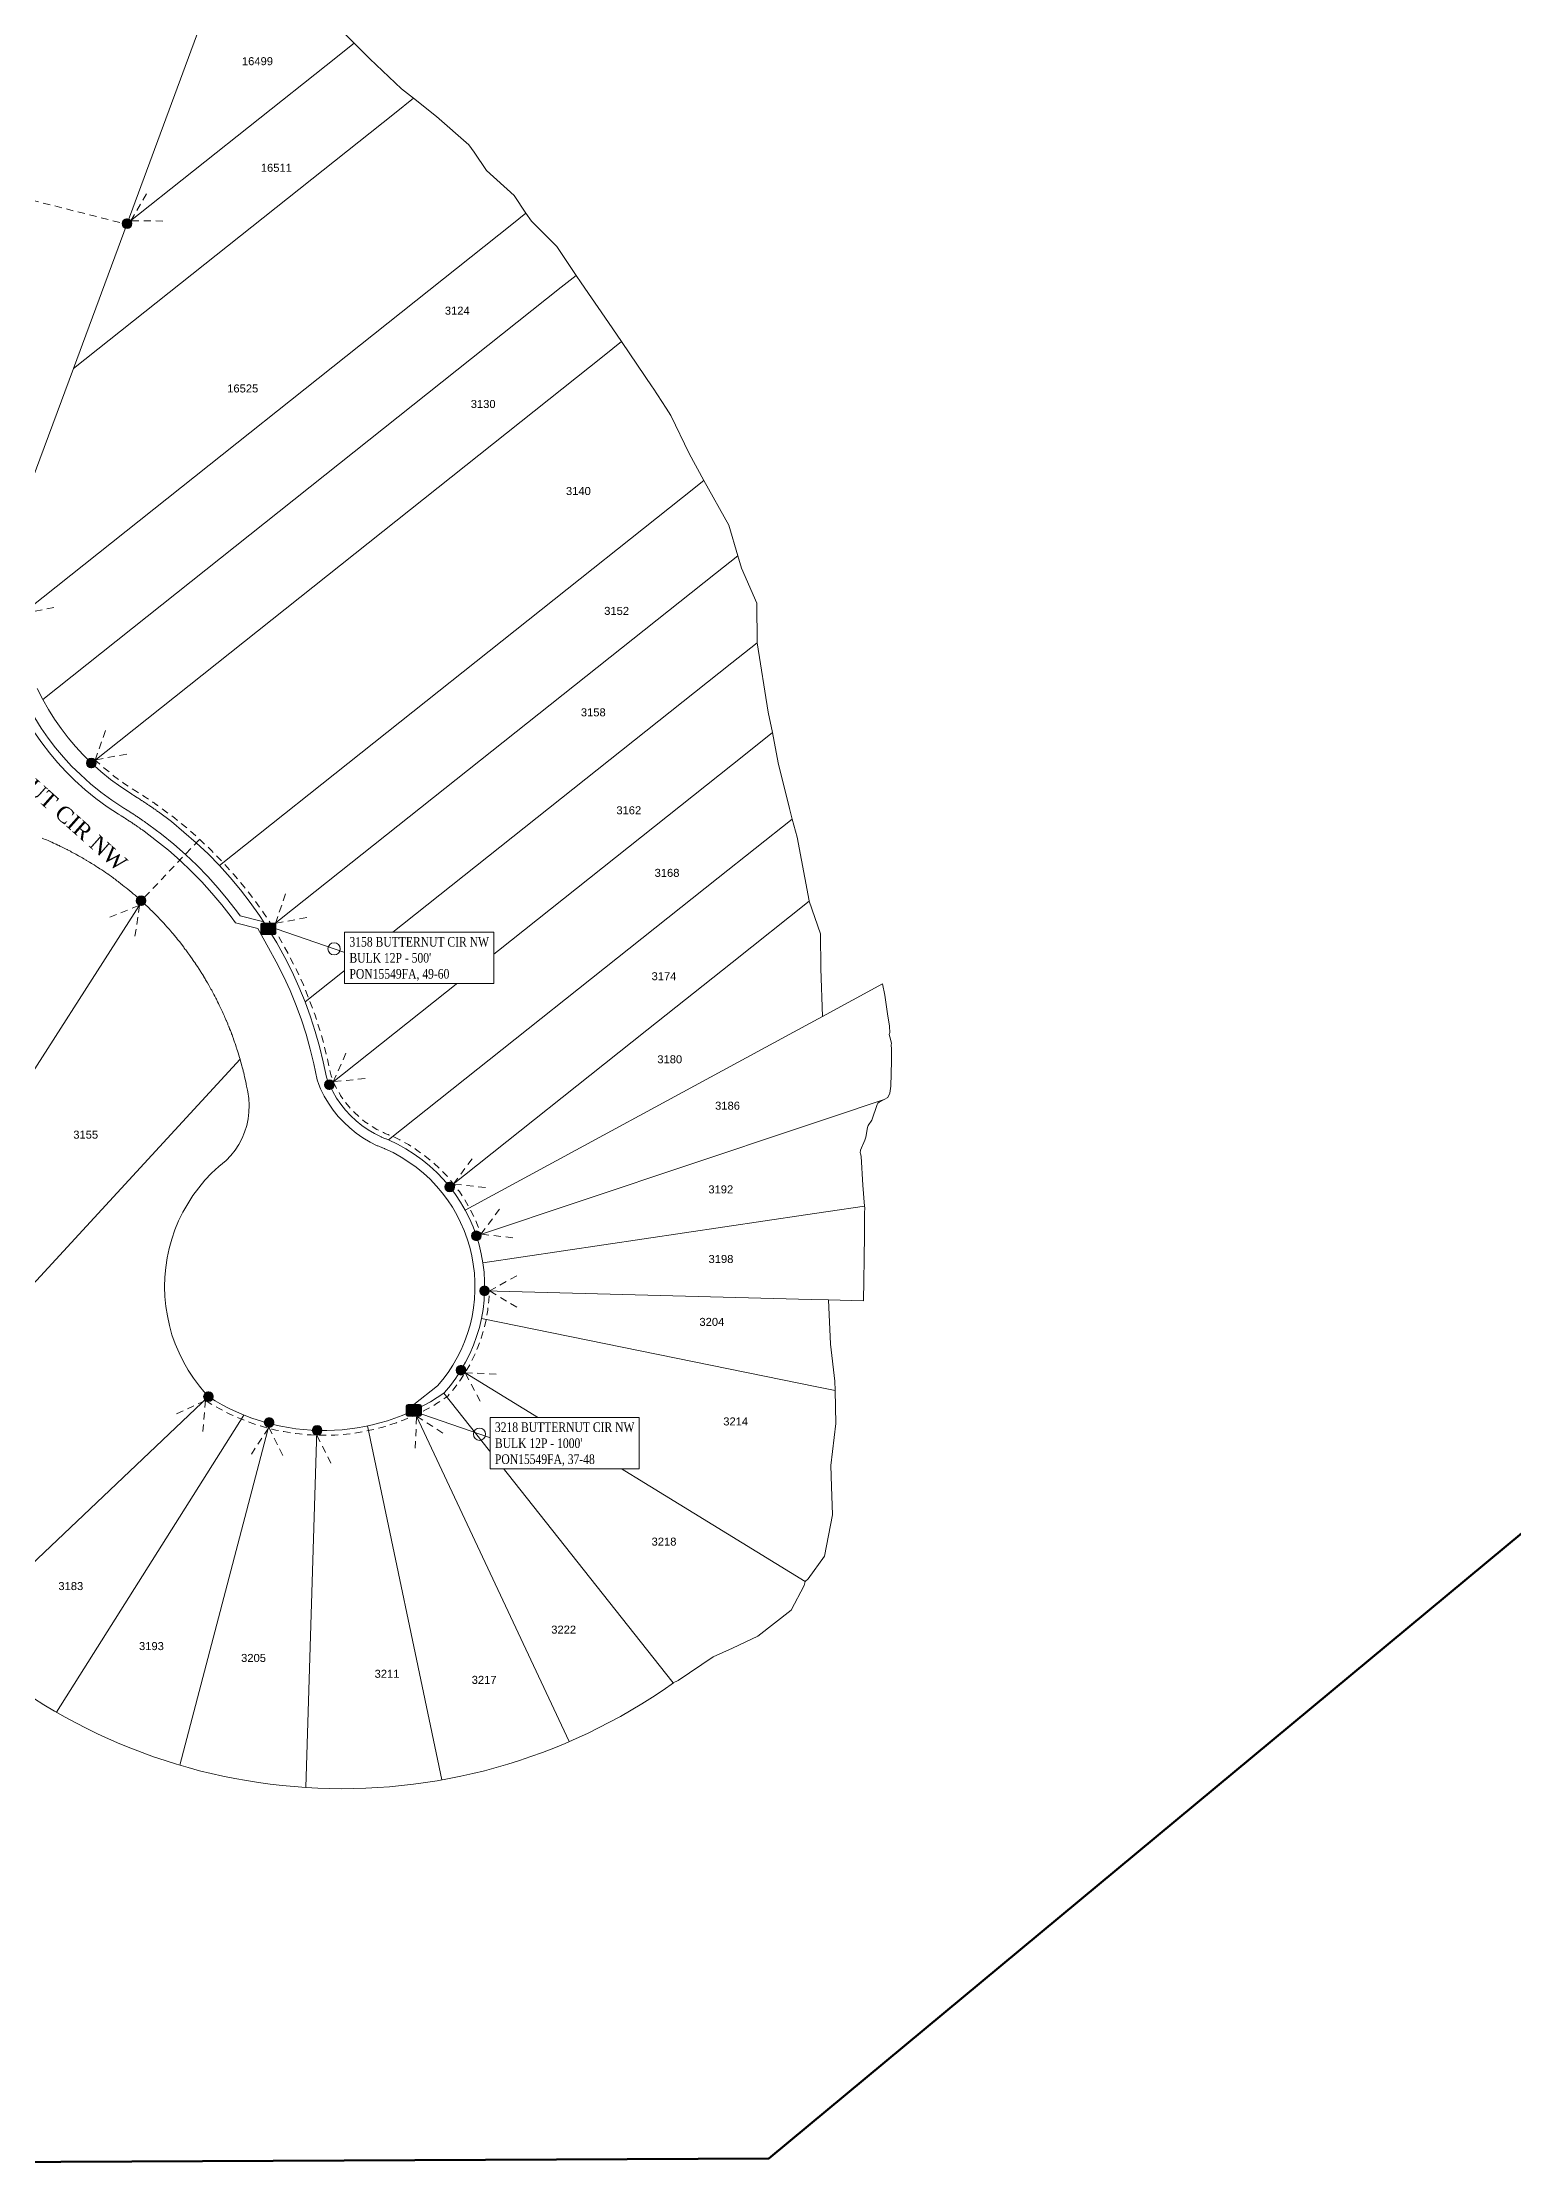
# Model space of a CAD drawing. Header units: feet. Extents: x 865220 to 2774701, y -2240498 to 961524.
# Drawn here: x 2765752 to 2766671, y 950776 to 952103 of the extents above; entities that cross this region are included whole.
import ezdxf
from ezdxf.enums import TextEntityAlignment as Align
from ezdxf.lldxf.tags import DXFTag

# ---------------------------------------------------------------- set-up
doc = ezdxf.new("R2010")
doc.units = ezdxf.units.FT
doc.header["$LTSCALE"] = 0.015
doc.header["$MEASUREMENT"] = 0
doc.linetypes.add('DASHED', pattern=[5, 3, -2])
for name, color, linetype, lineweight in [('DROP BURIED', 7, 'DASHED', 5), ('Parcels', 7, 'Continuous', 0), ('PROP_TEL', 6, 'Continuous', 5), ('Route_3_PSAs', 1, 'Continuous', 100), ('RUNNING LINE (UNDERGROUND)', 10, 'Continuous', 40), ('TAIL', 1, 'MST', 5), ('TERMINALS', 7, 'Continuous', 5)]:
    doc.layers.add(name, color=color, linetype=linetype, lineweight=lineweight)
for name, color, linetype in [('Scott County Addresses', 7, 'Continuous'), ('STREET NAME', 7, 'Continuous'), ('TELEPHONE STRUCT-PROP', 6, 'Continuous')]:
    doc.layers.add(name, color=color, linetype=linetype)
doc.styles.add('Dimensions 100', font='arial.ttf')
doc.styles.add('Line', font='txt.shx', dxfattribs={"height": 3})
doc.styles.add('SIMPLEX', font='times.ttf', dxfattribs={"width": 0.8})
doc.styles.get("Standard").update_dxf_attribs({"font": 'times.ttf'})
doc.styles.add('Utilities', font='arial.ttf', dxfattribs={"height": 2.5})
tags = doc.linetypes.add('MST', pattern='A,5,-5,5,-5,["TAIL",Line,S=1.5,R=0,X=0,Y=-1.5],-20', length=40).pattern_tags.tags
tags[10] = DXFTag(74, 10)

# ---------------------------------------------------------------- blocks, each defined once
blk = doc.blocks.new('ACMAP_ANN_TEMPLATE_Scott County Address')
at = {"layer": 'Scott County Addresses', "style": 'Dimensions 100'}
blk.add_attdef('ScottCountyAddress', (0, 0), '', height=50, dxfattribs=at)
blk = doc.blocks.new('NEW HH')
at = {"ltscale": 40, "true_color": 0xffffff}
h = blk.add_hatch(color=7, dxfattribs=at)
h.dxf.hatch_style = 1
h.paths.add_polyline_path([(-0.061, -0.031, 0.414214), (-0.046, -0.046), (0.046, -0.046, 0.414214), (0.061, -0.031), (0.061, 0.031, 0.414214), (0.046, 0.046), (-0.046, 0.046, 0.414214), (-0.061, 0.031)])
at = {"layer": 'RUNNING LINE (UNDERGROUND)', "color": 6, "lineweight": 0, "const_width": 0.005, "flags": 128}
blk.add_lwpolyline([(-0.061, 0.031), (-0.061, -0.031, 0.414214), (-0.046, -0.046), (0.046, -0.046, 0.414214), (0.061, -0.031), (0.061, 0.031, 0.414214), (0.046, 0.046), (-0.046, 0.046, 0.414214)], format="xyb", close=True, dxfattribs=at)
at = {"layer": 'TELEPHONE STRUCT-PROP', "color": 18, "true_color": 0x000000, "style": 'Utilities'}
blk.add_text('HH', height=0.05, dxfattribs=at).set_placement((0, 0), align=Align.MIDDLE_CENTER)
blk = doc.blocks.new('Proposed FlowerPot')
at = {"lineweight": 5, "ltscale": 100, "true_color": 0xffffff}
h = blk.add_hatch(color=7, dxfattribs=at)
h.dxf.hatch_style = 1
h.paths.add_polyline_path([(-0.06, 0, 0.414214), (0, -0.06, 0.414214), (0.06, 0, 0.414214), (0, 0.06, 0.414214)])
at = {"lineweight": 5, "ltscale": 100}
blk.add_circle((0, 0), 0.0604, dxfattribs=at)
at = {"layer": 'RUNNING LINE (UNDERGROUND)', "color": 6, "lineweight": 5, "const_width": 0.00907, "flags": 128}
blk.add_lwpolyline([(-0.06, 0, -0.414214), (0, 0.06, -0.414214), (0.06, 0, -0.414214), (0, -0.06, -0.414214), (-0.06, 0)], format="xyb", dxfattribs=at)
at = {"color": 18, "linetype": 'ByBlock', "lineweight": 5, "ltscale": 100, "true_color": 0x000000, "style": 'Dimensions 100'}
blk.add_text('F', height=0.0744, dxfattribs=at).set_placement((-0.029, -0.037))
blk = doc.blocks.new('TERMINAL')
at = {"lineweight": 5, "ltscale": 0.5, "flags": 128}
blk.add_lwpolyline([(-0.1, -0.6), (-0.1, 44.8)], dxfattribs=at)
at = {"lineweight": 5, "ltscale": 0.5}
blk.add_circle((-0.1, 37.6), 3.83, dxfattribs=at)

msp = doc.modelspace()

# ---------------------------------------------------------------- linework, layer by layer
at = {"layer": 'DROP BURIED', "lineweight": 5, "ltscale": 100}
for points in [[(2765826.8, 951991.6), (2765806.8, 951991.8), (2765816.9, 952009.1)], [(2765758.7, 951750.1), (2765739, 951746.4), (2765745.6, 951765.3)], [(2765804.2, 951658.5), (2765784.5, 951654.8), (2765791.1, 951673.7)], [(2765916.7, 951556.4), (2765897.1, 951552.7), (2765903.7, 951571.6)], [(2765793.6, 951556.6), (2765812.2, 951564), (2765809.3, 951544.2)], [(2765953.2, 951455.8), (2765933.3, 951453.8), (2765941.4, 951472)], [(2766028.4, 951387.7), (2766008.5, 951389.9), (2766020.3, 951406)], [(2766045.5, 951356.3), (2766025.6, 951358.5), (2766037.4, 951374.6)], [(2766048, 951312.8), (2766030.9, 951323.1), (2766048.4, 951332.8)], [(2766025, 951254.2), (2766015.7, 951271.9), (2766035.7, 951271.1)], [(2765835.3, 951246.2), (2765853.5, 951254.6), (2765851.7, 951234.7)], [(2765984.5, 951224.7), (2765985.4, 951244.7), (2766002.2, 951234)], [(2765882.1, 951221), (2765893.1, 951237.7), (2765902, 951219.8)], [(2765923.1, 951232.8), (2765932.1, 951214.9)]]:
    msp.add_lwpolyline(points, dxfattribs=at)
at = {"layer": 'DROP BURIED', "lineweight": 5, "ltscale": 100, "flags": 128}
for points in [[(2765807.2, 951988.9), (2765738.3, 952006.3), (2765715.3, 951960.1), (2765693.6, 951926.4), (2765603.9, 951821), (2765589.9, 951814)], [(2765784.1, 951655.2), (2765790, 951649.9), (2765796, 951645), (2765802.2, 951640.4), (2765808.7, 951636.1), (2765809.2, 951635.8), (2765809.7, 951635.6), (2765810.3, 951635.2), (2765812.6, 951633.7), (2765812.8, 951633.6), (2765813.3, 951633.3), (2765813.9, 951632.9), (2765814.6, 951632.4), (2765815.1, 951632.1), (2765815.3, 951632), (2765815.5, 951631.8), (2765816.2, 951631.4), (2765816.8, 951631), (2765817.2, 951630.7), (2765817.8, 951630.3), (2765817.8, 951630.3), (2765817.9, 951630.2), (2765818.4, 951629.9), (2765818.9, 951629.6), (2765819.3, 951629.3), (2765819.7, 951629), (2765820, 951628.8), (2765820.3, 951628.7), (2765820.3, 951628.6), (2765820.8, 951628.3), (2765821.3, 951628), (2765821.8, 951627.6), (2765822.2, 951627.3), (2765822.4, 951627.2), (2765822.8, 951626.9), (2765823, 951626.8), (2765823.5, 951626.4), (2765824.1, 951626), (2765824.4, 951625.8), (2765824.8, 951625.5), (2765825.3, 951625.2), (2765825.8, 951624.8), (2765834, 951618.6), (2765842, 951612.1), (2765849.7, 951605.3), (2765857.2, 951598.2), (2765864.3, 951590.9), (2765871.1, 951583.3), (2765877.6, 951575.6), (2765883.8, 951567.6), (2765889.7, 951559.3), (2765895.2, 951550.9)], [(2765815.3, 951569), (2765849.8, 951605.3)], [(2765895.3, 951550.8), (2765900.6, 951542), (2765905.6, 951532.9), (2765910.3, 951523.7), (2765914.6, 951514.3), (2765918.4, 951504.8), (2765921.9, 951495.4), (2765924.9, 951486), (2765927.6, 951476.5), (2765929.9, 951466.9), (2765931.9, 951457.5), (2765932.7, 951455.4), (2765933.6, 951453.1), (2765935.6, 951449.1), (2765937.9, 951445.2), (2765940.4, 951441.5), (2765943.2, 951438), (2765946.3, 951434.7), (2765949.5, 951431.7), (2765953, 951428.8), (2765956.7, 951426.3), (2765960.6, 951424), (2765964.6, 951422), (2765964.7, 951422), (2765965.3, 951421.7), (2765966.1, 951421.3), (2765966.1, 951421.3), (2765966.7, 951421.1), (2765967.4, 951420.8), (2765967.5, 951420.8), (2765967.9, 951420.6), (2765968.4, 951420.4), (2765969.1, 951420.2), (2765974.8, 951417.5), (2765980.3, 951414.5), (2765985.6, 951411.1), (2765990.6, 951407.4), (2765995.5, 951403.5), (2766000.1, 951399.2), (2766004.4, 951394.7), (2766008.5, 951389.9), (2766012.1, 951385.1), (2766015.4, 951380.1), (2766018.4, 951374.9), (2766021.1, 951369.6), (2766023.5, 951364.1), (2766025.5, 951358.5)]]:
    msp.add_lwpolyline(points, dxfattribs=at)
msp.add_lwpolyline([(2765853.6, 951254.5, 0.302891), (2766004.3, 951256.8), (2766005, 951257.5), (2766008.8, 951262.1), (2766012.4, 951266.9), (2766015.7, 951272), (2766018.7, 951277.1), (2766021.4, 951282.5), (2766023.7, 951288), (2766025.8, 951293.6), (2766027.5, 951299.4), (2766028.8, 951305.2), (2766029.8, 951311.1), (2766030.5, 951317.1), (2766030.8, 951323.1), (2766030.8, 951323.5)], format="xyb", dxfattribs=at)
at = {"layer": 'Parcels', "lineweight": 5}
for p, q in [((2765928.9, 952088.9), (2765946.3, 952102.8)), ((2765946.3, 952102.8), (2765936.3, 952112.8)), ((2765956.1, 952092.9), (2765946.3, 952102.8)), ((2765946.3, 952102.8), (2765946.3, 952102.8)), ((2765928.9, 952088.9), (2765804.4, 951990)), ((2765804.4, 951990), (2765928.9, 952088.9)), ((2765975.9, 952074.2), (2765956.1, 952092.9)), ((2765983.4, 952068.4), (2765975.9, 952074.2)), ((2765971.5, 952058.9), (2765983.4, 952068.4)), ((2765983.4, 952068.4), (2765983.4, 952068.4)), ((2765997.9, 952057), (2765983.4, 952068.4)), ((2765971.5, 952058.9), (2765770.9, 951899.5)), ((2766018.1, 952039.3), (2765997.9, 952057)), ((2766021.3, 952034.6), (2766018.1, 952039.3)), ((2766021.3, 952034.6), (2766021.3, 952034.6)), ((2766029, 952023.1), (2766021.3, 952034.6)), ((2766046.3, 952007.5), (2766029, 952023.1)), ((2766044.8, 951989.4), (2766053.7, 951996.6)), ((2766053.7, 951996.6), (2766044.8, 951989.4)), ((2766053.7, 951996.6), (2766046.3, 952007.5)), ((2766053.7, 951996.6), (2766053.7, 951996.6)), ((2766057.1, 951991.6), (2766053.7, 951996.6)), ((2765734.7, 951742.9), (2766044.8, 951989.4)), ((2766072.9, 951975.8), (2766057.1, 951991.6)), ((2766085.1, 951957.6), (2766072.9, 951975.8)), ((2766085.1, 951957.6), (2766075.8, 951950.3)), ((2766085.1, 951957.6), (2766085.1, 951957.6)), ((2766088.3, 951953), (2766085.1, 951957.6)), ((2765751.7, 951692.6), (2766075.8, 951950.3)), ((2766075.8, 951950.3), (2765751.7, 951692.6)), ((2766105.2, 951928.3), (2766088.3, 951953)), ((2766113.4, 951916.3), (2766105.2, 951928.3)), ((2766113.4, 951916.3), (2766102.5, 951907.6)), ((2766113.4, 951916.3), (2766113.4, 951916.3)), ((2766118.7, 951908.7), (2766113.4, 951916.3)), ((2766102.5, 951907.6), (2765782.1, 951652.9)), ((2766132.6, 951888.1), (2766118.7, 951908.7)), ((2766133.1, 951887.2), (2766132.6, 951888.1)), ((2766141.3, 951874.6), (2766133.1, 951887.2)), ((2766144.2, 951870), (2766141.3, 951874.6)), ((2766155.6, 951846.3), (2766144.2, 951870)), ((2766164.9, 951829.5), (2766155.6, 951846.3)), ((2766164.9, 951829.5), (2766151.5, 951818.8)), ((2766164.9, 951829.5), (2766164.9, 951829.5)), ((2766180.4, 951801.6), (2766164.9, 951829.5)), ((2766151.5, 951818.8), (2765862.2, 951588.8)), ((2766186.1, 951782.5), (2766180.4, 951801.6)), ((2766186.1, 951782.5), (2766172.1, 951771.3)), ((2766186.1, 951782.5), (2766186.1, 951782.5)), ((2766188.4, 951774.6), (2766186.1, 951782.5)), ((2766172.1, 951771.3), (2765892.7, 951549.3)), ((2766197.9, 951752.8), (2766188.4, 951774.6)), ((2766198.1, 951728.1), (2766197.9, 951752.8)), ((2766182.3, 951715.5), (2766198.1, 951728.1)), ((2766198.1, 951728.1), (2766198.1, 951728.1)), ((2766198.1, 951728), (2766198.1, 951728.1)), ((2766205.1, 951684.7), (2766198.1, 951728)), ((2765915.7, 951503.6), (2766182.3, 951715.5)), ((2766182.3, 951715.5), (2765915.7, 951503.6)), ((2766207.7, 951671.9), (2766205.1, 951684.7)), ((2766190.8, 951658.4), (2766207.7, 951671.9)), ((2766207.7, 951671.9), (2766207.7, 951671.9)), ((2766211.3, 951653), (2766207.7, 951671.9)), ((2765930.9, 951451.9), (2766190.8, 951658.4)), ((2766218.3, 951624.5), (2766211.3, 951653)), ((2766220.1, 951617.9), (2766218.3, 951624.5)), ((2766220.1, 951617.9), (2766173.8, 951581.1)), ((2766223.2, 951606.7), (2766220.1, 951617.9)), ((2766220.1, 951617.9), (2766220.1, 951617.9)), ((2765752.3, 951605.6), (2765751.4, 951606)), ((2765753.2, 951605.2), (2765752.3, 951605.6)), ((2765754.1, 951604.9), (2765753.2, 951605.2)), ((2765755.1, 951604.5), (2765754.1, 951604.9)), ((2765755.9, 951604.1), (2765755.1, 951604.5)), ((2765756.7, 951603.7), (2765755.9, 951604.1)), ((2765757.4, 951603.4), (2765756.7, 951603.7)), ((2765758.5, 951602.9), (2765757.4, 951603.4)), ((2765759.4, 951602.5), (2765758.5, 951602.9)), ((2765760.1, 951602.2), (2765759.4, 951602.5)), ((2765761.2, 951601.7), (2765760.1, 951602.2)), ((2765762, 951601.3), (2765761.2, 951601.7)), ((2765762.5, 951601), (2765762, 951601.3)), ((2765763.8, 951600.4), (2765762.5, 951601)), ((2765764.3, 951600.2), (2765763.8, 951600.4)), ((2765764.7, 951600), (2765764.3, 951600.2)), ((2765766.4, 951599.1), (2765764.7, 951600)), ((2765766.9, 951598.9), (2765766.4, 951599.1)), ((2765767.3, 951598.7), (2765766.9, 951598.9)), ((2765769, 951597.8), (2765767.3, 951598.7)), ((2765769.8, 951597.3), (2765769, 951597.8)), ((2765770.2, 951597.1), (2765769.8, 951597.3)), ((2765771.5, 951596.4), (2765770.2, 951597.1)), ((2765772.4, 951595.9), (2765771.5, 951596.4)), ((2766230.6, 951566.8), (2766223.2, 951606.7)), ((2765773.1, 951595.5), (2765772.4, 951595.9)), ((2765774.1, 951595), (2765773.1, 951595.5)), ((2765774.9, 951594.5), (2765774.1, 951595)), ((2765775.8, 951594), (2765774.9, 951594.5)), ((2765776.6, 951593.6), (2765775.8, 951594)), ((2765777.5, 951593.1), (2765776.6, 951593.6)), ((2765778.8, 951592.3), (2765777.5, 951593.1)), ((2765779.1, 951592.1), (2765778.8, 951592.3)), ((2765780.6, 951591.2), (2765779.1, 951592.1)), ((2765781, 951591), (2765780.6, 951591.2)), ((2765782, 951590.3), (2765781, 951591)), ((2765782.2, 951590.2), (2765782, 951590.3)), ((2765783.1, 951589.7), (2765782.2, 951590.2)), ((2765783.8, 951589.3), (2765783.1, 951589.7)), ((2765784.9, 951588.5), (2765783.8, 951589.3)), ((2765786.2, 951587.7), (2765784.9, 951588.5)), ((2765787.1, 951587.1), (2765786.2, 951587.7)), ((2765787.4, 951586.9), (2765787.1, 951587.1)), ((2765788.6, 951586.1), (2765787.4, 951586.9)), ((2765789.8, 951585.3), (2765788.6, 951586.1)), ((2765788.6, 951586.1), (2765788.6, 951586.1)), ((2765791, 951584.5), (2765789.8, 951585.3)), ((2765792.2, 951583.7), (2765791, 951584.5)), ((2765792.3, 951583.6), (2765792.2, 951583.7)), ((2765793.4, 951582.8), (2765792.3, 951583.6)), ((2765794.6, 951582), (2765793.4, 951582.8)), ((2765795.8, 951581.1), (2765794.6, 951582)), ((2765796.1, 951580.8), (2765795.8, 951581.1)), ((2765796.9, 951580.3), (2765796.1, 951580.8)), ((2765798.1, 951579.4), (2765796.9, 951580.3)), ((2765798.9, 951578.8), (2765798.1, 951579.4)), ((2765799.2, 951578.5), (2765798.9, 951578.8)), ((2765800.4, 951577.6), (2765799.2, 951578.5)), ((2765801.5, 951576.7), (2765800.4, 951577.6)), ((2765802.7, 951575.8), (2765801.5, 951576.7)), ((2765803.8, 951574.9), (2765802.7, 951575.8)), ((2765802.7, 951575.8), (2765802.7, 951575.8)), ((2765804.9, 951574), (2765803.8, 951574.9)), ((2765806.1, 951573.1), (2765804.9, 951574)), ((2765806.3, 951572.8), (2765806.1, 951573.1)), ((2765807.2, 951572.2), (2765806.3, 951572.8)), ((2765808.1, 951571.4), (2765807.2, 951572.2)), ((2765808.3, 951571.2), (2765808.1, 951571.4)), ((2765809.4, 951570.3), (2765808.3, 951571.2)), ((2765810.5, 951569.3), (2765809.4, 951570.3)), ((2766173.8, 951581.1), (2765967.9, 951417.4)), ((2765813.7, 951566.4), (2765628.4, 951277.1)), ((2765628.4, 951277.1), (2765813.7, 951566.4)), ((2765811.4, 951568.6), (2765810.5, 951569.3)), ((2765811.6, 951568.4), (2765811.4, 951568.6)), ((2765812.7, 951567.4), (2765811.6, 951568.4)), ((2765813.7, 951566.4), (2765812.7, 951567.4)), ((2765814.8, 951565.4), (2765813.7, 951566.4)), ((2765813.7, 951566.4), (2765813.7, 951566.4)), ((2765815.4, 951564.9), (2765814.8, 951565.4)), ((2765816.6, 951563.7), (2765815.4, 951564.9)), ((2765817, 951563.4), (2765816.6, 951563.7)), ((2765817.4, 951563), (2765817, 951563.4)), ((2765818.6, 951561.9), (2765817.4, 951563)), ((2765818.7, 951561.7), (2765818.6, 951561.9)), ((2765820.4, 951560.1), (2765818.7, 951561.7)), ((2765820.6, 951559.9), (2765820.4, 951560.1)), ((2765822.1, 951558.3), (2765820.6, 951559.9)), ((2765823.4, 951557), (2765822.1, 951558.3)), ((2765823.7, 951556.8), (2765823.4, 951557)), ((2765825.2, 951555.1), (2765823.7, 951556.8)), ((2766182.6, 951528.3), (2766230.7, 951566.5)), ((2766230.7, 951566.5), (2766182.6, 951528.3)), ((2766230.7, 951566.5), (2766230.6, 951566.8)), ((2766230.7, 951566.5), (2766230.7, 951566.5)), ((2766237.8, 951546.1), (2766230.7, 951566.5)), ((2765826.8, 951553.4), (2765825.2, 951555.1)), ((2765827.2, 951553), (2765826.8, 951553.4)), ((2765828.4, 951551.7), (2765827.2, 951553)), ((2765828.5, 951551.6), (2765828.4, 951551.7)), ((2765829.1, 951550.8), (2765828.5, 951551.6)), ((2765830.1, 951549.8), (2765829.1, 951550.8)), ((2765831.1, 951548.7), (2765830.1, 951549.8)), ((2765831.4, 951548.2), (2765831.1, 951548.7)), ((2765831.7, 951547.9), (2765831.4, 951548.2)), ((2765832.4, 951547.1), (2765831.7, 951547.9)), ((2765833.2, 951546.2), (2765832.4, 951547.1)), ((2765833.3, 951546.1), (2765833.2, 951546.2)), ((2765834.8, 951544.2), (2765833.3, 951546.1)), ((2765835.1, 951543.9), (2765834.8, 951544.2)), ((2765835.3, 951543.6), (2765835.1, 951543.9)), ((2765836, 951542.7), (2765835.3, 951543.6)), ((2766238, 951524.6), (2766237.8, 951546.1)), ((2765836.9, 951541.7), (2765836, 951542.7)), ((2765837.3, 951541.1), (2765836.9, 951541.7)), ((2765838.4, 951539.7), (2765837.3, 951541.1)), ((2765838.5, 951539.7), (2765838.4, 951539.7)), ((2765839.8, 951537.9), (2765838.5, 951539.7)), ((2765840.2, 951537.3), (2765839.8, 951537.9)), ((2765840.8, 951536.5), (2765840.2, 951537.3)), ((2765841.1, 951536.2), (2765840.8, 951536.5)), ((2765842, 951535), (2765841.1, 951536.2)), ((2765842.4, 951534.4), (2765842, 951535)), ((2765843.7, 951532.7), (2765842.4, 951534.4)), ((2765843.7, 951532.6), (2765843.7, 951532.7)), ((2765844.5, 951531.5), (2765843.7, 951532.6)), ((2765843.7, 951532.6), (2765843.7, 951532.6)), ((2765845.3, 951530.3), (2765844.5, 951531.5)), ((2765845.4, 951530.1), (2765845.3, 951530.3)), ((2765846.2, 951529), (2765845.4, 951530.1)), ((2765846.9, 951528), (2765846.2, 951529)), ((2765847, 951527.9), (2765846.9, 951528)), ((2765847.7, 951526.9), (2765847, 951527.9)), ((2765848.4, 951525.8), (2765847.7, 951526.9)), ((2765848.5, 951525.7), (2765848.4, 951525.8)), ((2765849.4, 951524.2), (2765848.5, 951525.7)), ((2765849.9, 951523.4), (2765849.4, 951524.2)), ((2765850.2, 951523), (2765849.9, 951523.4)), ((2765851.1, 951521.5), (2765850.2, 951523)), ((2765851.7, 951520.5), (2765851.1, 951521.5)), ((2765852.3, 951519.5), (2765851.7, 951520.5)), ((2765852.5, 951519.3), (2765852.3, 951519.5)), ((2765853.2, 951518), (2765852.5, 951519.3)), ((2765853.5, 951517.5), (2765853.2, 951518)), ((2765854.7, 951515.5), (2765853.5, 951517.5)), ((2766129.3, 951486), (2766182.6, 951528.3)), ((2766182.6, 951528.3), (2766129.3, 951486)), ((2766239, 951494.6), (2766238, 951524.6)), ((2765855.5, 951514.1), (2765854.7, 951515.5)), ((2765856, 951513.2), (2765855.5, 951514.1)), ((2765856.2, 951512.9), (2765856, 951513.2)), ((2765856.8, 951511.7), (2765856.2, 951512.9)), ((2765857.3, 951510.9), (2765856.8, 951511.7)), ((2765857.6, 951510.4), (2765857.3, 951510.9)), ((2765858.1, 951509.5), (2765857.6, 951510.4)), ((2765858.7, 951508.2), (2765858.1, 951509.5)), ((2765859.2, 951507.3), (2765858.7, 951508.2)), ((2765859.9, 951506), (2765859.2, 951507.3)), ((2765860.3, 951505.3), (2765859.9, 951506)), ((2765861, 951503.8), (2765860.3, 951505.3)), ((2765861.6, 951502.7), (2765861, 951503.8)), ((2766276.5, 951515), (2766239, 951494.6)), ((2766277.9, 951507.8), (2766276.5, 951515)), ((2766279.7, 951496.3), (2766277.9, 951507.8)), ((2765861.7, 951502.3), (2765861.6, 951502.7)), ((2765862, 951501.7), (2765861.7, 951502.3)), ((2765862.8, 951500), (2765862, 951501.7)), ((2765863.1, 951499.6), (2765862.8, 951500)), ((2765863.7, 951498.2), (2765863.1, 951499.6)), ((2765864.1, 951497.4), (2765863.7, 951498.2)), ((2765864.5, 951496.4), (2765864.1, 951497.4)), ((2765865.1, 951495.1), (2765864.5, 951496.4)), ((2765865.3, 951494.7), (2765865.1, 951495.1)), ((2765865.6, 951493.9), (2765865.3, 951494.7)), ((2765866, 951493), (2765865.6, 951493.9)), ((2765866.4, 951492.1), (2765866, 951493)), ((2765866.5, 951491.8), (2765866.4, 951492.1)), ((2765867.3, 951489.9), (2765866.5, 951491.8)), ((2766220.8, 951484.7), (2766239, 951494.6)), ((2766239, 951494.6), (2766239, 951494.6)), ((2766280.8, 951488.5), (2766279.7, 951496.3)), ((2765867.5, 951489.4), (2765867.3, 951489.9)), ((2765868.1, 951488.1), (2765867.5, 951489.4)), ((2765868.2, 951487.8), (2765868.1, 951488.1)), ((2765868.5, 951486.9), (2765868.2, 951487.8)), ((2765869, 951485.8), (2765868.5, 951486.9)), ((2765869, 951485.7), (2765869, 951485.8)), ((2765869.6, 951484.2), (2765869, 951485.7)), ((2765869.7, 951483.7), (2765869.6, 951484.2)), ((2765870, 951483.1), (2765869.7, 951483.7)), ((2765870.5, 951481.7), (2765870, 951483.1)), ((2765870.7, 951481.2), (2765870.5, 951481.7)), ((2765871.2, 951479.7), (2765870.7, 951481.2)), ((2765871.6, 951478.5), (2765871.2, 951479.7)), ((2765871.8, 951478), (2765871.6, 951478.5)), ((2765871.9, 951477.6), (2765871.8, 951478)), ((2765872.4, 951476.4), (2765871.9, 951477.6)), ((2766006.1, 951388), (2766129.3, 951486)), ((2766015.7, 951373.5), (2766220.8, 951484.7)), ((2766280.7, 951483.2), (2766280.8, 951484)), ((2766281.6, 951480.3), (2766280.7, 951483.2)), ((2766281.2, 951484.4), (2766280.8, 951488.5)), ((2766280.8, 951484), (2766281.2, 951484.4)), ((2766282.1, 951477.7), (2766281.6, 951480.3)), ((2766281.9, 951476.9), (2766282.1, 951477.7)), ((2765658.3, 951232.5), (2765875, 951467.9)), ((2765872.7, 951475.3), (2765872.4, 951476.4)), ((2765872.8, 951475), (2765872.7, 951475.3)), ((2765873.1, 951474.1), (2765872.8, 951475)), ((2765873.4, 951473), (2765873.1, 951474.1)), ((2765873.5, 951473), (2765873.4, 951473)), ((2765873.8, 951471.9), (2765873.5, 951473)), ((2765874.3, 951470.4), (2765873.8, 951471.9)), ((2765874.3, 951470.3), (2765874.3, 951470.4)), ((2765874.7, 951469), (2765874.3, 951470.3)), ((2765875, 951467.9), (2765874.7, 951469)), ((2765875.4, 951466.6), (2765875, 951467.9)), ((2765875, 951467.9), (2765875, 951467.9)), ((2765875.7, 951465.4), (2765875.4, 951466.6)), ((2765875.8, 951465.2), (2765875.7, 951465.4)), ((2765876.2, 951463.6), (2765875.8, 951465.2)), ((2766281.8, 951451.1), (2766282.2, 951466.7)), ((2766282.2, 951474.2), (2766281.9, 951476.9)), ((2766282.2, 951466.7), (2766282.2, 951474.2)), ((2765876.4, 951462.9), (2765876.2, 951463.6)), ((2765876.6, 951462.2), (2765876.4, 951462.9)), ((2765876.9, 951461), (2765876.6, 951462.2)), ((2765877, 951460.3), (2765876.9, 951461)), ((2765877.3, 951459.4), (2765877, 951460.3)), ((2765877.5, 951458.3), (2765877.3, 951459.4)), ((2765877.7, 951457.8), (2765877.5, 951458.3)), ((2765877.9, 951457), (2765877.7, 951457.8)), ((2765878.3, 951455.2), (2765877.9, 951457)), ((2765878.6, 951453.7), (2765878.3, 951455.2)), ((2765878.8, 951452.7), (2765878.6, 951453.7)), ((2765878.9, 951452.2), (2765878.8, 951452.7)), ((2765879.1, 951451.1), (2765878.9, 951452.2)), ((2765879.3, 951450.1), (2765879.1, 951451.1)), ((2766281.1, 951446.6), (2766281.8, 951451.1)), ((2765879.6, 951448.6), (2765879.3, 951450.1)), ((2765879.3, 951450.1), (2765879.3, 951450.1)), ((2765879.8, 951447.5), (2765879.6, 951448.6)), ((2765880.5, 951443.3), (2765879.8, 951447.5)), ((2765880.8, 951439.1), (2765880.5, 951443.3)), ((2765880.6, 951434.8), (2765880.8, 951439.1)), ((2766277.5, 951442.7), (2766244.7, 951431.7)), ((2766269.8, 951429.8), (2766273.1, 951439.5)), ((2766273.1, 951439.5), (2766273.6, 951440.4)), ((2766273.6, 951440.4), (2766274.4, 951441)), ((2766274.4, 951441), (2766277.5, 951442.7)), ((2766277.5, 951442.7), (2766279.8, 951443.9)), ((2766277.5, 951442.7), (2766277.5, 951442.7)), ((2766279.8, 951443.9), (2766281.1, 951446.6)), ((2765877.9, 951422.3), (2765879.2, 951426.4)), ((2765879.2, 951426.4), (2765880.1, 951430.5)), ((2765880.1, 951430.5), (2765880.6, 951434.8)), ((2766224.7, 951425), (2766022.7, 951357.5)), ((2766224.7, 951425), (2766244.7, 951431.7)), ((2766244.7, 951431.7), (2766224.7, 951425)), ((2766266.1, 951419.1), (2766267.1, 951425.2)), ((2766267.1, 951425.2), (2766267.6, 951426.4)), ((2766267.6, 951426.4), (2766269.8, 951429.8)), ((2765869.3, 951407.7), (2765871.9, 951411)), ((2765871.9, 951411), (2765874.3, 951414.6)), ((2765874.3, 951414.6), (2765876.3, 951418.4)), ((2765876.3, 951418.4), (2765877.9, 951422.3)), ((2766262.5, 951409.3), (2766262.7, 951411.1)), ((2766262.7, 951411.1), (2766265.5, 951417.2)), ((2766265.5, 951417.2), (2766266.1, 951419.1)), ((2765857.2, 951396.6), (2765861.7, 951400.7)), ((2765861.7, 951400.7), (2765866.3, 951404.6)), ((2765866.3, 951404.6), (2765869.3, 951407.7)), ((2766262.8, 951408.9), (2766262.5, 951409.3)), ((2766263.1, 951407.1), (2766262.8, 951408.9)), ((2766264.3, 951389.2), (2766263.1, 951407.1)), ((2765845.6, 951382.6), (2765849.2, 951387.5)), ((2765849.2, 951387.5), (2765853.1, 951392.2)), ((2765853.1, 951392.2), (2765857.2, 951396.6)), ((2766265.3, 951376.1), (2766264.3, 951389.2)), ((2765836.6, 951366.8), (2765839.3, 951372.2)), ((2765839.3, 951372.2), (2765842.3, 951377.5)), ((2765842.3, 951377.5), (2765845.6, 951382.6)), ((2766228.3, 951370.6), (2766242.6, 951372.7)), ((2766265.3, 951376.1), (2766242.6, 951372.7)), ((2766265.2, 951358.6), (2766265.3, 951371.6)), ((2766265.3, 951376.1), (2766265.3, 951376.1)), ((2766265.4, 951375), (2766265.3, 951376.1)), ((2766265.3, 951371.6), (2766265.4, 951375)), ((2765832.4, 951355.4), (2765834.3, 951361.2)), ((2765834.3, 951361.2), (2765836.6, 951366.8)), ((2766228.3, 951370.6), (2766026.8, 951340.5)), ((2766265.1, 951342.9), (2766265.2, 951358.6)), ((2765829.5, 951343.7), (2765830.7, 951349.6)), ((2765830.7, 951349.6), (2765832.4, 951355.4)), ((2765827.9, 951325.5), (2765828, 951331.6)), ((2765828, 951331.6), (2765828.6, 951337.7)), ((2765828.6, 951337.7), (2765829.5, 951343.7)), ((2766264.9, 951329.6), (2766265.1, 951342.9)), ((2765828.1, 951319.5), (2765827.9, 951325.5)), ((2765828.6, 951313.4), (2765828.1, 951319.5)), ((2766231.9, 951317.7), (2766027.8, 951323.1)), ((2766231.9, 951317.7), (2766242.8, 951317.4)), ((2766264.6, 951316.9), (2766264.9, 951329.6)), ((2765829.6, 951307.4), (2765828.6, 951313.4)), ((2765830.9, 951301.5), (2765829.6, 951307.4)), ((2766025.9, 951305.8), (2766235.5, 951263.1)), ((2766235.5, 951263.1), (2766025.9, 951305.8)), ((2766244.1, 951289.7), (2766242.8, 951317.4)), ((2766242.8, 951317.4), (2766264.6, 951316.9)), ((2766242.8, 951317.4), (2766242.8, 951317.4)), ((2765832.5, 951295.6), (2765830.9, 951301.5)), ((2765834.5, 951289.9), (2765832.5, 951295.6)), ((2765836.9, 951284.3), (2765834.5, 951289.9)), ((2765839.6, 951278.8), (2765836.9, 951284.3)), ((2765842.6, 951273.5), (2765839.6, 951278.8)), ((2766246.8, 951266.6), (2766244.1, 951289.7)), ((2765845.9, 951268.5), (2765842.6, 951273.5)), ((2765849.6, 951263.6), (2765845.9, 951268.5)), ((2766228.2, 951141.4), (2766013.1, 951273.5)), ((2766013.1, 951273.5), (2766228.2, 951141.4)), ((2766247, 951260.8), (2766246.8, 951266.6)), ((2765696.6, 951106.6), (2765855.3, 951257)), ((2765852.4, 951260.2), (2765849.6, 951263.6)), ((2765855.3, 951257), (2765852.4, 951260.2)), ((2765855.3, 951257), (2765855.3, 951257)), ((2766002.4, 951259.1), (2766145.8, 951078.2)), ((2766247, 951260.8), (2766235.5, 951263.1)), ((2766247.4, 951240.2), (2766247, 951260.8)), ((2766247, 951260.8), (2766247, 951260.8)), ((2766244.3, 951213.9), (2766247.4, 951240.2)), ((2766244.7, 951200.8), (2766244.3, 951213.9)), ((2766245.3, 951183.1), (2766244.7, 951200.8)), ((2766240.3, 951157.3), (2766245.3, 951183.1)), ((2766230, 951143.1), (2766240.3, 951157.3)), ((2766219.5, 951123.5), (2766227.5, 951139)), ((2766227.5, 951139), (2766228.2, 951141.4)), ((2766228.2, 951141.4), (2766230, 951143.1)), ((2766198.7, 951107.3), (2766219.5, 951123.5)), ((2766182.7, 951099.8), (2766198.7, 951107.3)), ((2766148.8, 951079.6), (2766170.8, 951094.3)), ((2766170.8, 951094.3), (2766182.7, 951099.8)), ((2766145.8, 951078.2), (2766148.8, 951079.6))]:
    msp.add_line(p, q, dxfattribs=at)
at = {"layer": 'Parcels', "lineweight": 5, "ltscale": 50}
for p, q in [((2765760.3, 951059.8), (2765877.4, 951245.5)), ((2765837.5, 951026.7), (2765893.5, 951240.2)), ((2766001.1, 951017.5), (2765954.6, 951238.7)), ((2766080.7, 951041.4), (2765983.6, 951248.4)), ((2765916.2, 951012.7), (2765923.1, 951235.9))]:
    msp.add_line(p, q, dxfattribs=at)
at = {"layer": 'Parcels', "lineweight": 5}
for points in [[(2765854.9, 952126.6), (2765804.4, 951990), (2765770.9, 951899.5), (2765742.5, 951822.7)], [(2765748.2, 951699.4), (2765751.7, 951692.6), (2765755.3, 951686.4), (2765759.1, 951680.3), (2765763.2, 951674.4), (2765767.6, 951668.7), (2765772.2, 951663.3), (2765777, 951658), (2765782.1, 951652.9), (2765788, 951647.6), (2765794.1, 951642.6), (2765800.5, 951638), (2765807.1, 951633.6), (2765807.6, 951633.3), (2765808.1, 951633), (2765808.7, 951632.6), (2765811, 951631.2), (2765811.1, 951631.1), (2765811.7, 951630.8), (2765812.3, 951630.4), (2765812.9, 951629.9), (2765813.5, 951629.6), (2765813.7, 951629.5), (2765813.9, 951629.3), (2765814.6, 951628.9), (2765815.1, 951628.5), (2765815.6, 951628.2), (2765816.1, 951627.8), (2765816.2, 951627.8), (2765816.2, 951627.8), (2765816.7, 951627.4), (2765817.2, 951627.1), (2765817.6, 951626.8), (2765818, 951626.5), (2765818.3, 951626.4), (2765818.6, 951626.2), (2765818.6, 951626.1), (2765819.1, 951625.8), (2765819.6, 951625.5), (2765820.1, 951625.2), (2765820.5, 951624.9), (2765820.7, 951624.7), (2765821.1, 951624.4), (2765821.3, 951624.3), (2765821.8, 951624), (2765822.3, 951623.6), (2765822.7, 951623.3), (2765823.1, 951623), (2765823.5, 951622.7), (2765824, 951622.4), (2765832.2, 951616.3), (2765840, 951609.8), (2765847.7, 951603.1), (2765855.1, 951596.1), (2765862.2, 951588.8), (2765868.9, 951581.4), (2765875.3, 951573.7), (2765881.4, 951565.8), (2765887.2, 951557.6), (2765892.7, 951549.3)]]:
    msp.add_lwpolyline(points, dxfattribs=at)
msp.add_lwpolyline([(2765892.7, 951549.3), (2765898, 951540.5), (2765903, 951531.5), (2765907.6, 951522.4), (2765911.8, 951513.1), (2765915.7, 951503.6), (2765919, 951494.4), (2765922, 951485.1), (2765924.7, 951475.7), (2765927, 951466.2), (2765929, 951456.7), (2765929.9, 951454.2), (2765930.9, 951451.9), (2765933, 951447.6), (2765935.3, 951443.6), (2765938, 951439.7), (2765940.9, 951436), (2765944.1, 951432.6), (2765947.6, 951429.4), (2765951.2, 951426.4), (2765955.1, 951423.8), (2765959.1, 951421.4), (2765963.3, 951419.3), (2765963.5, 951419.2), (2765964.1, 951418.9), (2765964.9, 951418.6), (2765964.9, 951418.6), (2765965.6, 951418.3), (2765966.2, 951418), (2765966.4, 951418), (2765966.8, 951417.8), (2765967.4, 951417.6), (2765967.9, 951417.4), (2765973.4, 951414.8), (2765978.7, 951411.9), (2765983.9, 951408.6), (2765988.8, 951405), (2765993.5, 951401.2), (2765998, 951397.1), (2766002.2, 951392.7), (2766006.1, 951388), (2766009.6, 951383.4), (2766012.8, 951378.5), (2766015.7, 951373.5), (2766018.4, 951368.3), (2766020.7, 951363), (2766022.7, 951357.5), (2766024.4, 951351.9), (2766025.8, 951346.3), (2766026.8, 951340.5), (2766027.5, 951334.8), (2766027.8, 951329), (2766027.8, 951323.1), (2766027.5, 951317.3), (2766026.9, 951311.5), (2766025.9, 951305.8), (2766024.6, 951300.1), (2766022.9, 951294.6), (2766020.9, 951289.1), (2766018.6, 951283.7), (2766016, 951278.5), (2766013.1, 951273.5), (2766009.9, 951268.6), (2766006.5, 951263.9), (2766002.7, 951259.5), (2766002.4, 951259.1, -0.302239), (2765855.3, 951257)], format="xyb", dxfattribs=at)
at = {"layer": 'Parcels', "lineweight": 5, "ltscale": 50}
msp.add_arc((2765938.8, 951369.2), 357.2, 227.317, 305.4298, dxfattribs=at)
at = {"layer": 'Route_3_PSAs', "ltscale": 50, "flags": 128}
msp.add_lwpolyline([(2765847.9, 957447.7), (2768617.2, 957421.7), (2768600.1, 956806.7), (2768477.8, 956145.2), (2768507.8, 955585.1), (2769992.3, 955585.1), (2769862.1, 953817.7), (2766205.5, 950780.9), (2765276.3, 950776.5), (2764380.6, 951884), (2763720.6, 951884), (2763786.2, 954650.6), (2764381.1, 954801.5), (2766461.2, 954801.5), (2766410.2, 955994.1), (2765829.7, 956000.3), (2765847.9, 957447.7)], dxfattribs=at)
at = {"layer": 'TAIL', "lineweight": 5, "ltscale": 100, "flags": 128}
msp.add_lwpolyline([(2765588.4, 951813.1), (2765746.6, 951672), (2765751.1, 951665.6), (2765755.9, 951659.3), (2765760.9, 951653.3), (2765766.2, 951647.6), (2765771.8, 951642), (2765778.2, 951636.2), (2765785, 951630.8), (2765791.9, 951625.6), (2765799.1, 951621), (2765799.8, 951620.5), (2765800.2, 951620.2), (2765800.8, 951619.9), (2765802.8, 951618.6), (2765803.5, 951618.2), (2765804.2, 951617.7), (2765804.8, 951617.3), (2765805.4, 951617), (2765805.5, 951616.8), (2765805.7, 951616.7), (2765806.3, 951616.4), (2765806.9, 951616), (2765807.3, 951615.7), (2765807.8, 951615.4), (2765807.9, 951615.3), (2765808.3, 951615), (2765808.8, 951614.7), (2765809.3, 951614.4), (2765809.7, 951614.1), (2765809.9, 951614), (2765810, 951613.8), (2765810.1, 951613.8), (2765810.5, 951613.5), (2765811.1, 951613.1), (2765811.6, 951612.8), (2765811.9, 951612.6), (2765812, 951612.5), (2765812.4, 951612.2), (2765812.6, 951612.1), (2765813.1, 951611.7), (2765813.7, 951611.3), (2765814, 951611.1), (2765814.5, 951610.7), (2765814.9, 951610.5), (2765815.2, 951610.3), (2765822.9, 951604.4), (2765830.4, 951598.4), (2765837.6, 951592), (2765844.5, 951585.4), (2765851.2, 951578.6), (2765857.5, 951571.5), (2765863.6, 951564.3), (2765869.4, 951556.8), (2765872.1, 951553), (2765886.2, 951549.5), (2765892.8, 951537.5), (2765897.7, 951528.7), (2765902.1, 951519.8), (2765906.3, 951510.7), (2765910.1, 951501.5), (2765913.4, 951492.5), (2765916.3, 951483.4), (2765918.9, 951474.2), (2765921.2, 951464.9), (2765923.2, 951455), (2765924.3, 951452), (2765925.4, 951449.4), (2765927.7, 951444.8), (2765930.3, 951440.4), (2765933.2, 951436.1), (2765936.4, 951432.1), (2765939.9, 951428.4), (2765943.6, 951424.9), (2765947.6, 951421.6), (2765951.8, 951418.7), (2765956.3, 951416.1), (2765960.8, 951413.8), (2765961.1, 951413.7), (2765961.7, 951413.4), (2765962.5, 951413.1), (2765962.6, 951413), (2765963.3, 951412.8), (2765964, 951412.5), (2765964.2, 951412.4), (2765964.7, 951412.2), (2765965.2, 951412), (2765965.5, 951411.9), (2765970.7, 951409.5), (2765975.7, 951406.7), (2765980.5, 951403.6), (2765985.1, 951400.3), (2765989.6, 951396.7), (2765993.8, 951392.8), (2765997.7, 951388.6), (2766001.4, 951384.3), (2766004.7, 951379.9), (2766007.7, 951375.3), (2766010.5, 951370.6), (2766012.9, 951365.7), (2766015.1, 951360.7), (2766017, 951355.6), (2766018.6, 951350.4), (2766019.9, 951345), (2766020.8, 951339.7), (2766021.5, 951334.2), (2766021.8, 951328.8), (2766021.8, 951323.3), (2766021.5, 951317.8), (2766020.9, 951312.4), (2766020, 951307), (2766018.8, 951301.7), (2766017.2, 951296.4), (2766015.3, 951291.3), (2766013.2, 951286.3), (2766010.7, 951281.4), (2766008, 951276.6), (2766005, 951272.1), (2766001.8, 951267.7), (2765998.4, 951263.7), (2765983.6, 951252, -0.300732)], format="xyb", dxfattribs=at)
msp.add_lwpolyline([(2765588.4, 951813.1), (2765600.7, 951812.1), (2765746.7, 951681.2), (2765750.8, 951674.8), (2765755.1, 951668.5), (2765759.8, 951662.5), (2765764.7, 951656.6), (2765769.8, 951651), (2765775.3, 951645.7), (2765781.5, 951640), (2765788, 951634.7), (2765794.8, 951629.8), (2765801.7, 951625.2), (2765802.4, 951624.8), (2765802.8, 951624.5), (2765803.4, 951624.1), (2765805.5, 951622.8), (2765806.2, 951622.4), (2765806.9, 951621.9), (2765807.5, 951621.5), (2765808.1, 951621.2), (2765808.2, 951621.1), (2765808.4, 951620.9), (2765809.1, 951620.5), (2765809.6, 951620.2), (2765810.1, 951619.8), (2765810.6, 951619.5), (2765810.7, 951619.5), (2765811.1, 951619.1), (2765811.6, 951618.8), (2765812.1, 951618.5), (2765812.4, 951618.3), (2765812.7, 951618.1), (2765812.9, 951618), (2765813, 951617.9), (2765813.4, 951617.6), (2765813.9, 951617.3), (2765814.4, 951616.9), (2765814.8, 951616.7), (2765814.9, 951616.6), (2765815.3, 951616.3), (2765815.5, 951616.1), (2765816, 951615.8), (2765816.6, 951615.4), (2765816.9, 951615.1), (2765817.4, 951614.8), (2765817.8, 951614.5), (2765818.1, 951614.3), (2765826, 951608.4), (2765833.6, 951602.2), (2765840.9, 951595.7), (2765848, 951589), (2765854.9, 951582), (2765861.3, 951574.8), (2765867.5, 951567.4), (2765873.4, 951559.8), (2765875.1, 951557.4), (2765889, 951554)], dxfattribs=at)

# ---------------------------------------------------------------- block references
at = {"layer": 'PROP_TEL', "lineweight": 5}
for name, p, xscale, yscale, zscale in [('Proposed FlowerPot', (2765804.4, 951990), 50, 50, 50), ('Proposed FlowerPot', (2765782.1, 951652.9), 50, 50, 50), ('Proposed FlowerPot', (2765813.2, 951566.9), 50, 50, 50), ('NEW HH', (2765892.7, 951549.3), 80, 80, 80), ('Proposed FlowerPot', (2765930.9, 951451.9), 50, 50, 50), ('Proposed FlowerPot', (2766006.1, 951388), 50, 50, 50), ('Proposed FlowerPot', (2766022.7, 951357.5), 50, 50, 50), ('Proposed FlowerPot', (2766027.8, 951323.1), 50, 50, 50), ('Proposed FlowerPot', (2766013.1, 951273.5), 50, 50, 50), ('Proposed FlowerPot', (2765855.3, 951257), 50, 50, 50), ('NEW HH', (2765983.6, 951248.4), 80, 80, 80), ('Proposed FlowerPot', (2765893.2, 951240.8), 50, 50, 50), ('Proposed FlowerPot', (2765923.2, 951235.9), 50, 50, 50)]:
    msp.add_blockref(name, p, dxfattribs=dict(at, xscale=xscale, yscale=yscale, zscale=zscale))
at = {"layer": 'Scott County Addresses', "lineweight": 5, "xscale": 0.1, "yscale": 0.1, "zscale": 0.1}
for p, values in [((2765876.2, 952089), {'ScottCountyAddress': '16499'}), ((2765888, 952022.4), {'ScottCountyAddress': '16511'}), ((2766003, 951933.1), {'ScottCountyAddress': '3124'}), ((2765867, 951884.5), {'ScottCountyAddress': '16525'}), ((2766019.2, 951874.8), {'ScottCountyAddress': '3130'}), ((2766078.7, 951820.4), {'ScottCountyAddress': '3140'}), ((2766102.6, 951745.5), {'ScottCountyAddress': '3152'}), ((2766088, 951682.1), {'ScottCountyAddress': '3158'}), ((2766110.2, 951620.9), {'ScottCountyAddress': '3162'}), ((2766134.1, 951581.8), {'ScottCountyAddress': '3168'}), ((2766132.2, 951517.2), {'ScottCountyAddress': '3174'}), ((2766135.8, 951465.3), {'ScottCountyAddress': '3180'}), ((2766171.9, 951436.3), {'ScottCountyAddress': '3186'}), ((2765770.8, 951418.2), {'ScottCountyAddress': '3155'}), ((2766167.7, 951384), {'ScottCountyAddress': '3192'}), ((2766167.8, 951340.5), {'ScottCountyAddress': '3198'}), ((2766162.1, 951301.2), {'ScottCountyAddress': '3204'}), ((2766177, 951239), {'ScottCountyAddress': '3214'}), ((2766132.2, 951163.9), {'ScottCountyAddress': '3218'}), ((2765761.5, 951136.1), {'ScottCountyAddress': '3183'}), ((2766069.5, 951108.9), {'ScottCountyAddress': '3222'}), ((2765811.9, 951098.6), {'ScottCountyAddress': '3193'}), ((2765875.7, 951091.2), {'ScottCountyAddress': '3205'}), ((2765959.1, 951081.3), {'ScottCountyAddress': '3211'}), ((2766019.8, 951077.5), {'ScottCountyAddress': '3217'})]:
    msp.add_blockref('ACMAP_ANN_TEMPLATE_Scott County Address', p, dxfattribs=at).add_auto_attribs(values)
at = {"layer": 'TERMINALS', "lineweight": 5, "ltscale": 0.5, "rotation": 250.9135142166258}
for p in [(2765898.2, 951549), (2765989.1, 951245.7)]:
    msp.add_blockref('TERMINAL', p, dxfattribs=at)

# ---------------------------------------------------------------- texts
at = {"layer": 'STREET NAME', "lineweight": 5, "ltscale": 40, "insert": (2765695, 951690), "char_height": 10, "attachment_point": 1, "rotation": 318.4451}
msp.add_mtext('BUTTERNUT CIR NW', dxfattribs=at)

# ---------------------------------------------------------------- next in the draw order: texts
at = {"layer": 'TERMINALS', "lineweight": 5, "ltscale": 0.5, "char_height": 6, "attachment_point": 1, "style": 'SIMPLEX', "bg_fill": 19, "box_fill_scale": 1.5, "bg_fill_color": 256, "bg_fill_transparency": 0}
for s, insert in [("3158 BUTTERNUT CIR NW\\PBULK 12P - 500'\\PPON15549FA, 49-60", (2765943.4, 951544.2)), ("3218 BUTTERNUT CIR NW\\PBULK 12P - 1000'\\PPON15549FA, 37-48", (2766034.3, 951240.9))]:
    msp.add_mtext(s, dxfattribs=dict(at, insert=insert))

doc.saveas('drawing.dxf')
